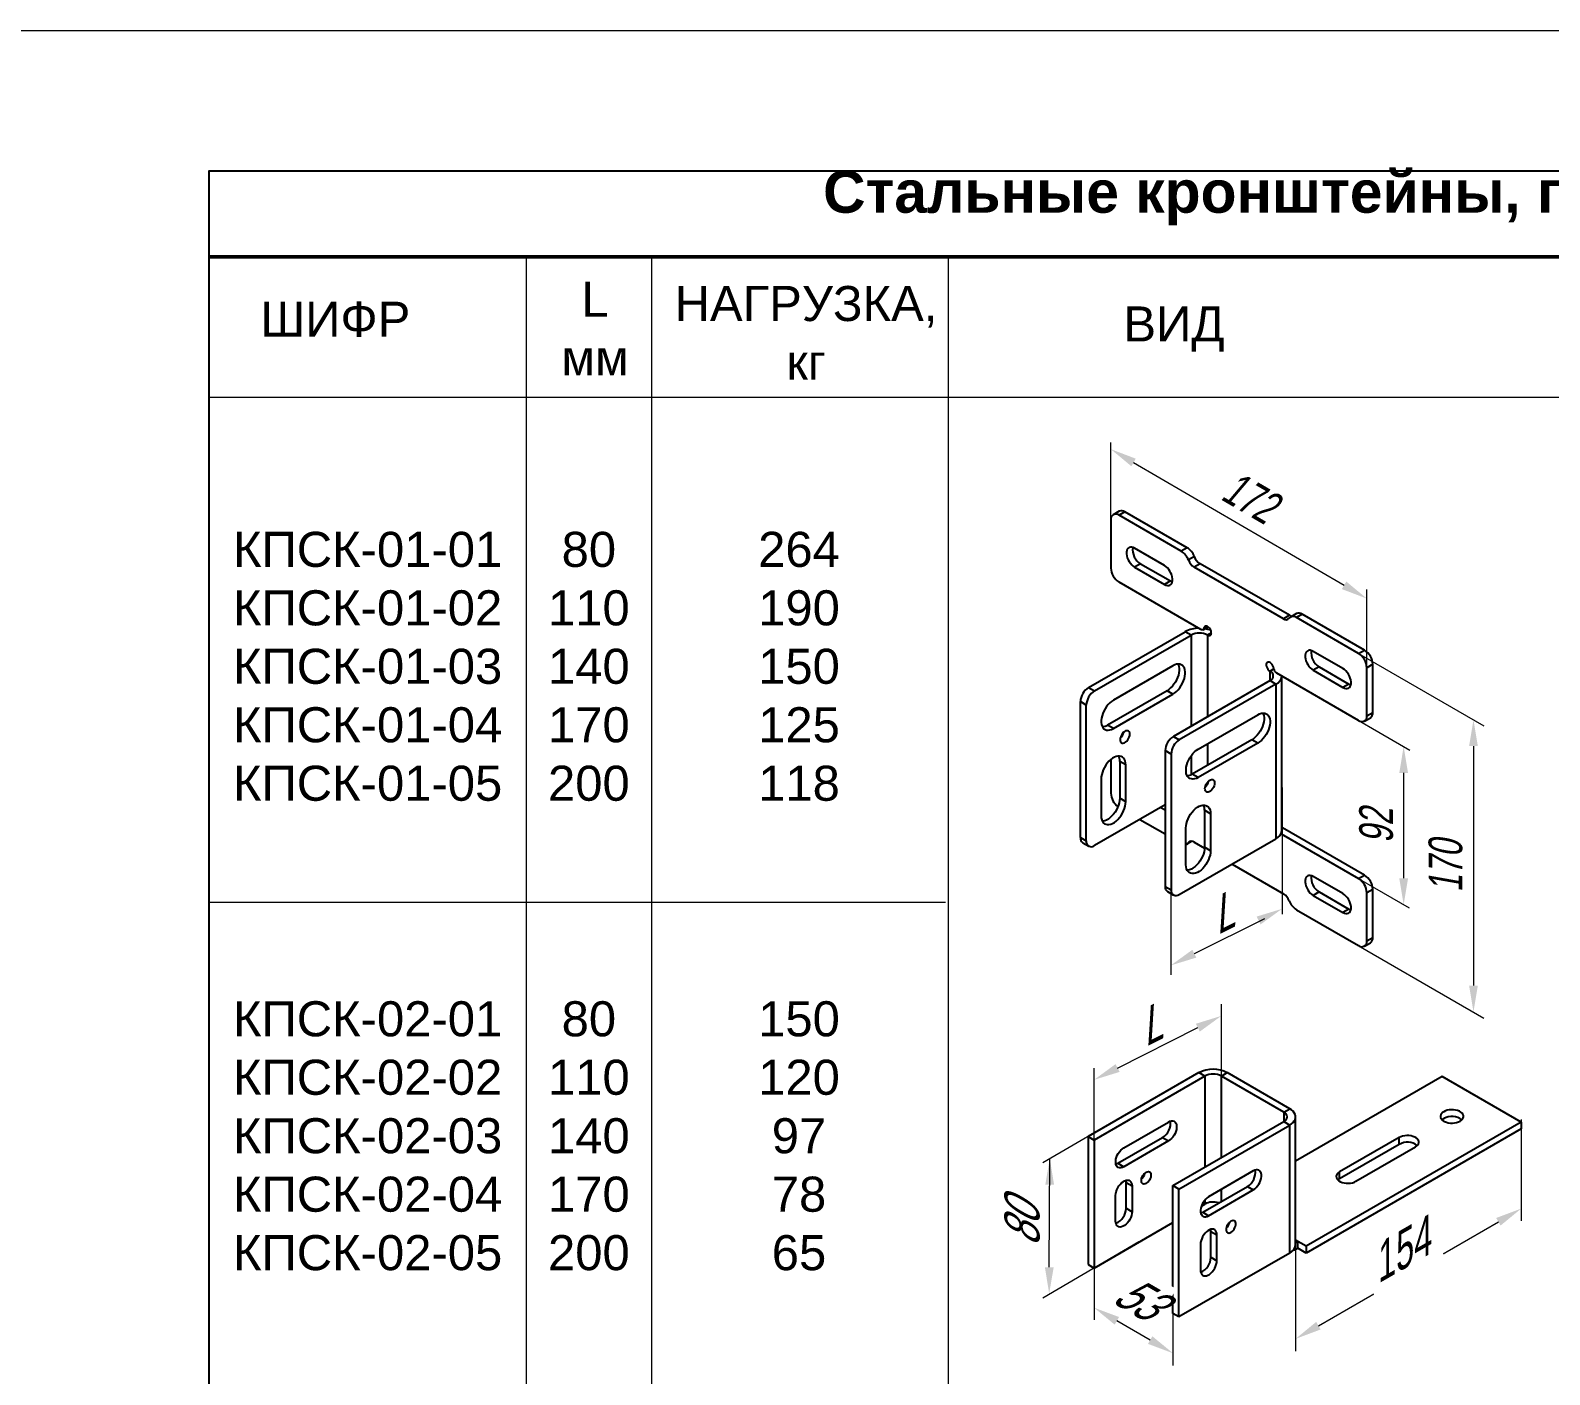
# Model space of a CAD drawing. Extents: x -37 to 4620, y -49 to 348.
# Drawn here: x 2527.3 to 2635.6, y 201.2 to 297 of the extents above; entities that cross this region are included whole.
import ezdxf

# ---------------------------------------------------------------- set-up
doc = ezdxf.new("R2010")
doc.units = 0
doc.header["$LTSCALE"] = 5
doc.layers.get('0').update_dxf_attribs({"linetype": 'CONTINUOUS', "lineweight": 30})
for name, color, linetype, lineweight in [('3', 1, 'CONTINUOUS', 20), ('Dimentions', 5, 'CONTINUOUS', 15), ('Кронштейны', 7, 'CONTINUOUS', 15), ('Рамки', 1, 'CONTINUOUS', 15), ('Текстовый', 7, 'CONTINUOUS', 9)]:
    doc.layers.add(name, color=color, linetype=linetype, lineweight=lineweight)
doc.layers.add('Скрытые', color=14, linetype='CONTINUOUS', plot=False)
doc.styles.add('16', font='russ.shx', dxfattribs={"width": 0.7, "oblique": 10, "height": 16})
doc.styles.add('Каталожный', font='arial.ttf', dxfattribs={"height": 2.5})
doc.styles.add('наклон 30', font='russ.shx', dxfattribs={"width": 0.8, "oblique": 30, "height": 2.5})

msp = doc.modelspace()

# ---------------------------------------------------------------- linework, layer by layer
at = {"linetype": 'Continuous', "lineweight": 50}
msp.add_line((2540, 280.851), (2705, 280.857, 0.033), dxfattribs=at)
at = {"layer": '3', "color": 0, "linetype": 'Continuous'}
msp.add_line((2540, 270.851, -764.744), (2705, 270.851), dxfattribs=at)
at = {"layer": 'Dimentions', "ltscale": 50}
for p, q in [((2604.278, 261.527, 253.506), (2604.278, 267.623, 253.506)), ((2605.897, 266.202, 253.506), (2620.901, 257.445, 253.506)), ((2622.521, 249.926, 253.506), (2622.521, 257.135, 253.506)), ((2621.938, 252.581, 253.506), (2630.874, 247.422, 253.506)), ((2619.52, 249.2, 253.506), (2625.583, 245.7, 253.506)), ((2630.124, 245.98, 253.506), (2630.124, 228.908, 253.506)), ((2625.148, 244.076, 253.506), (2625.148, 236.558, 253.506)), ((2616.482, 243.03, 253.506), (2616.482, 234.015, 253.506)), ((2608.553, 238.799, 253.506), (2608.553, 229.674, 253.506)), ((2619.52, 237.932, 253.506), (2625.546, 234.453, 253.506)), ((2610.232, 231.189, 253.506), (2615.247, 233.685, 253.506)), ((2620.095, 232.824, 253.506), (2630.874, 226.6, 253.506)), ((2612.155, 222.461), (2612.155, 227.596)), ((2604.757, 223.038), (2610.48, 225.914)), ((2603.082, 217.901), (2603.082, 223.036)), ((2605.62, 219.879), (2599.435, 216.272)), ((2633.524, 219.377), (2633.524, 212.149)), ((2599.89, 208.832), (2599.926, 216.592)), ((2617.445, 212.016), (2617.445, 202.865)), ((2619.069, 204.669), (2631.901, 212.077)), ((2606.279, 210.651), (2599.434, 206.641)), ((2603.082, 208.782), (2603.082, 205.087)), ((2607.08, 203.645), (2604.706, 205.016)), ((2608.704, 205.536), (2608.704, 201.842))]:
    msp.add_line(p, q, dxfattribs=at)
for points in [[(2606.054, 266.471, 253.506), (2605.739, 265.932, 253.506), (2604.278, 267.147, 253.506)], [(2621.059, 257.715, 253.506), (2620.744, 257.175, 253.506), (2622.521, 256.5, 253.506)], [(2629.812, 245.98, 253.506), (2630.437, 245.98, 253.506), (2630.124, 247.855, 253.506)], [(2624.836, 244.076, 253.506), (2625.461, 244.076, 253.506), (2625.148, 245.951, 253.506)], [(2624.836, 236.558, 253.506), (2625.461, 236.558, 253.506), (2625.148, 234.683, 253.506)], [(2614.665, 233.83, 253.506), (2614.943, 233.27, 253.506), (2616.482, 234.385, 253.506)], [(2610.092, 231.468, 253.506), (2610.371, 230.909, 253.506), (2608.553, 230.353, 253.506)], [(2629.812, 228.908, 253.506), (2630.437, 228.908, 253.506), (2630.124, 227.033, 253.506)], [(2610.34, 226.193), (2610.62, 225.635), (2612.155, 226.756)], [(2604.617, 223.317), (2604.898, 222.759), (2603.082, 222.196)], [(2599.605, 214.719), (2600.23, 214.716), (2599.926, 216.592)], [(2631.744, 212.348), (2632.057, 211.807), (2633.524, 213.015)], [(2599.577, 208.833), (2600.202, 208.83), (2599.881, 206.957)], [(2618.913, 204.94), (2619.225, 204.398), (2617.445, 203.731)]]:
    msp.add_solid(points, dxfattribs=at)
at = {"layer": 'Кронштейны', "linetype": 'Continuous', "lineweight": 25}
for p, q in [((2604.278, 262.103, 253.506), (2604.278, 258.673, 253.506)), ((2604.873, 262.725, 253.506), (2604.448, 262.48, 253.506)), ((2605.285, 262.684, 253.506), (2604.861, 262.44, 253.506)), ((2609.299, 259.878, 253.506), (2604.861, 262.44, 253.506)), ((2609.723, 260.123, 253.506), (2605.285, 262.684, 253.506)), ((2608.096, 258.857, 253.506), (2605.975, 260.082, 253.506)), ((2609.723, 260.123, 253.506), (2609.299, 259.878, 253.506)), ((2606.399, 258.98, 253.506), (2605.975, 258.735, 253.506)), ((2606.399, 258.98, 253.506), (2608.52, 257.755, 253.506)), ((2610.228, 259.494, 253.506), (2609.804, 259.249, 253.506)), ((2610.641, 258.98, 253.506), (2610.217, 258.735, 253.506)), ((2617.005, 255.306, 253.506), (2610.641, 258.98, 253.506)), ((2605.975, 258.735, 253.506), (2608.096, 257.51, 253.506)), ((2608.52, 257.755, 253.506), (2608.096, 257.51, 253.506)), ((2616.581, 255.061, 253.506), (2610.217, 258.735, 253.506)), ((2610.702, 254.291, 253.506), (2604.861, 257.663, 253.506)), ((2610.852, 254.276, 253.506), (2611.212, 254.484, 253.506)), ((2610.913, 254.387, 253.506), (2611.147, 254.522, 253.506)), ((2617.005, 255.306, 253.506), (2616.581, 255.061, 253.506)), ((2617.512, 255.429, 253.506), (2617.087, 255.184, 253.506)), ((2617.924, 255.388, 253.506), (2617.5, 255.143, 253.506)), ((2621.938, 252.581, 253.506), (2617.5, 255.143, 253.506)), ((2622.362, 252.826, 253.506), (2617.924, 255.388, 253.506)), ((2602.687, 250.162, 253.506), (2609.577, 254.14, 253.506)), ((2603.111, 249.917, 253.506), (2610.001, 253.895, 253.506)), ((2610.001, 253.895, 253.506), (2609.577, 254.14, 253.506)), ((2610.001, 253.895, 253.506), (2610.001, 247.404, 253.506)), ((2611.441, 254.048, 253.506), (2611.176, 253.895, 253.506)), ((2611.176, 253.895, 253.506), (2611.176, 248.083, 253.506)), ((2620.824, 251.51, 253.506), (2618.703, 252.734, 253.506)), ((2621.938, 252.581, 253.506), (2622.362, 252.826, 253.506)), ((2608.706, 251.708, 253.506), (2604.463, 249.259, 253.506)), ((2615.891, 251.483, 253.506), (2615.622, 251.328, 253.506)), ((2615.622, 250.649, 253.506), (2615.622, 251.328, 253.506)), ((2619.127, 251.632, 253.506), (2618.703, 251.387, 253.506)), ((2618.703, 251.387, 253.506), (2620.824, 250.162, 253.506)), ((2619.127, 251.632, 253.506), (2621.248, 250.407, 253.506)), ((2622.945, 251.816, 253.506), (2622.521, 251.571, 253.506)), ((2622.521, 248.142, 253.506), (2622.521, 251.571, 253.506)), ((2622.945, 248.386, 253.506), (2622.945, 251.816, 253.506)), ((2602.687, 250.162, 253.506), (2603.111, 249.917, 253.506)), ((2615.622, 250.649, 253.506), (2608.732, 246.672, 253.506)), ((2616.047, 250.405, 253.506), (2609.157, 246.427, 253.506)), ((2615.622, 250.649, 253.506), (2616.047, 250.405, 253.506)), ((2616.047, 250.405, 253.506), (2616.047, 239.381, 253.506)), ((2621.938, 247.805, 253.506), (2616.097, 251.177, 253.506)), ((2616.466, 239.965, 253.506), (2616.466, 250.963, 253.506)), ((2621.248, 250.407, 253.506), (2620.824, 250.162, 253.506)), ((2602.527, 248.907, 253.506), (2602.103, 249.152, 253.506)), ((2602.103, 239.476, 253.506), (2602.103, 249.152, 253.506)), ((2608.282, 249.932, 253.506), (2604.039, 247.483, 253.506)), ((2604.463, 247.238, 253.506), (2608.706, 249.687, 253.506)), ((2608.706, 249.687, 253.506), (2608.282, 249.932, 253.506)), ((2602.527, 239.231, 253.506), (2602.527, 248.907, 253.506)), ((2610.509, 245.769, 253.506), (2614.752, 248.218, 253.506)), ((2622.35, 247.764, 253.506), (2622.774, 248.009, 253.506)), ((2622.521, 248.142, 253.506), (2622.945, 248.386, 253.506)), ((2604.463, 247.238, 253.506), (2604.039, 247.483, 253.506)), ((2608.732, 246.672, 253.506), (2609.157, 246.427, 253.506)), ((2614.327, 246.442, 253.506), (2610.085, 243.992, 253.506)), ((2614.752, 246.197, 253.506), (2610.509, 243.748, 253.506)), ((2611.176, 246.154, 253.506), (2611.176, 244.623, 253.506)), ((2614.752, 246.197, 253.506), (2614.327, 246.442, 253.506)), ((2604.278, 245.025, 253.506), (2604.278, 242.628, 253.506)), ((2605.338, 244.65, 253.506), (2604.914, 244.895, 253.506)), ((2604.914, 244.895, 253.506), (2604.914, 242.262, 253.506)), ((2608.573, 245.417, 253.506), (2608.149, 245.661, 253.506)), ((2608.149, 245.661, 253.506), (2608.149, 235.985, 253.506)), ((2608.573, 245.417, 253.506), (2608.573, 235.741, 253.506)), ((2610.001, 245.287, 253.506), (2610.001, 243.949, 253.506)), ((2605.338, 242.017, 253.506), (2605.338, 244.65, 253.506)), ((2610.509, 243.748, 253.506), (2610.085, 243.992, 253.506)), ((2603.588, 243.64, 253.506), (2603.588, 241.007, 253.506)), ((2611.176, 243.417, 253.506), (2611.176, 243.303, 253.506)), ((2608.149, 241.802, 253.506), (2603.111, 238.894, 253.506)), ((2605.338, 242.017, 253.506), (2604.914, 242.262, 253.506)), ((2607.83, 241.618, 253.506), (2608.096, 241.465, 253.506)), ((2608.149, 241.496, 253.506), (2608.096, 241.465, 253.506)), ((2606.345, 240.761, 253.506), (2608.149, 239.72, 253.506)), ((2608.096, 241.465, 253.506), (2608.149, 241.437, 253.506)), ((2611.384, 241.16, 253.506), (2610.96, 241.405, 253.506)), ((2610.96, 241.405, 253.506), (2610.96, 238.772, 253.506)), ((2611.384, 241.16, 253.506), (2611.384, 238.527, 253.506)), ((2602.103, 239.476, 253.506), (2602.527, 239.231, 253.506)), ((2609.157, 235.404, 253.506), (2616.047, 239.381, 253.506)), ((2609.634, 237.516, 253.506), (2609.634, 240.15, 253.506)), ((2616.406, 239.73, 253.506), (2621.938, 236.536, 253.506)), ((2616.466, 240.121, 253.506), (2616.521, 240.153, 253.506)), ((2622.362, 236.781, 253.506), (2616.521, 240.153, 253.506)), ((2602.274, 239.098, 253.506), (2602.698, 238.853, 253.506)), ((2609.711, 239.015, 253.506), (2610.034, 239.202, 253.506)), ((2609.979, 239.202, 253.506), (2609.804, 239.101, 253.506)), ((2610.217, 239.138, 253.506), (2610.958, 238.71, 253.506)), ((2611.384, 238.527, 253.506), (2610.96, 238.772, 253.506)), ((2612.921, 237.577, 253.506), (2616.581, 235.464, 253.506)), ((2620.824, 235.465, 253.506), (2618.703, 236.689, 253.506)), ((2621.938, 236.536, 253.506), (2622.362, 236.781, 253.506)), ((2608.149, 235.985, 253.506), (2608.573, 235.741, 253.506)), ((2608.32, 235.608, 253.506), (2608.744, 235.363, 253.506)), ((2619.127, 235.587, 253.506), (2618.703, 235.342, 253.506)), ((2618.703, 235.342, 253.506), (2620.824, 234.117, 253.506)), ((2619.127, 235.587, 253.506), (2621.248, 234.362, 253.506)), ((2622.945, 235.771, 253.506), (2622.521, 235.526, 253.506)), ((2622.521, 232.097, 253.506), (2622.521, 235.526, 253.506)), ((2622.945, 232.341, 253.506), (2622.945, 235.771, 253.506)), ((2617.5, 234.322, 253.506), (2621.938, 231.76, 253.506)), ((2621.248, 234.362, 253.506), (2620.824, 234.117, 253.506)), ((2622.35, 231.719, 253.506), (2622.774, 231.964, 253.506)), ((2622.521, 232.097, 253.506), (2622.945, 232.341, 253.506))]:
    msp.add_line(p, q, dxfattribs=at)
at = {"layer": 'Кронштейны', "color": 7, "linetype": 'Continuous', "lineweight": 25}
for p, q in [((2610.556, 222.706), (2602.658, 218.146)), ((2610.98, 222.461), (2603.082, 217.901)), ((2610.98, 222.461), (2610.556, 222.706)), ((2610.98, 222.461), (2610.98, 215.97)), ((2612.155, 222.461), (2612.58, 222.706)), ((2616.601, 219.894), (2612.155, 222.461)), ((2612.156, 216.649), (2612.155, 222.461)), ((2617.026, 220.139), (2612.58, 222.706)), ((2627.903, 222.434), (2617.445, 216.396)), ((2633.524, 219.188), (2627.903, 222.434)), ((2616.601, 219.894), (2617.026, 220.139)), ((2616.601, 219.894), (2616.601, 219.215)), ((2605.203, 217.35), (2608.386, 219.187)), ((2608.703, 214.655), (2616.601, 219.215)), ((2609.127, 214.41), (2617.025, 218.97)), ((2616.601, 219.215), (2617.025, 218.97)), ((2617.026, 209.851), (2617.025, 218.97)), ((2617.445, 210.436), (2617.445, 219.555)), ((2633.524, 219.188), (2618.201, 210.341)), ((2633.524, 219.188), (2633.524, 218.698)), ((2602.658, 218.146), (2602.658, 209.027)), ((2602.658, 218.146), (2603.082, 217.901)), ((2603.082, 217.901), (2603.082, 208.782)), ((2604.779, 216.248), (2607.961, 218.085)), ((2608.386, 217.84), (2605.204, 216.003)), ((2607.961, 218.085), (2608.386, 217.84)), ((2633.524, 218.698), (2618.201, 209.851)), ((2624.827, 218.086), (2620.584, 215.636)), ((2624.827, 217.596), (2624.827, 218.086)), ((2624.827, 217.596), (2620.584, 215.146)), ((2621.751, 214.962), (2625.994, 217.412)), ((2604.779, 216.248), (2605.204, 216.003)), ((2614.431, 215.697), (2611.249, 213.859)), ((2620.584, 215.146), (2620.584, 215.636)), ((2605.363, 214.875), (2605.787, 214.63)), ((2605.363, 213.038), (2605.363, 214.875)), ((2605.787, 214.63), (2605.787, 212.793)), ((2609.127, 214.41), (2608.703, 214.655)), ((2608.704, 205.536), (2608.703, 214.655)), ((2609.128, 205.291), (2609.127, 214.41)), ((2610.825, 212.757), (2614.007, 214.594)), ((2614.007, 214.594), (2614.431, 214.349)), ((2604.62, 212.119), (2604.62, 213.956)), ((2610.731, 213.198), (2610.98, 213.342)), ((2610.98, 213.629), (2610.98, 213.342)), ((2611.249, 212.512), (2614.431, 214.349)), ((2612.156, 213.526), (2612.156, 214.383)), ((2605.363, 213.038), (2605.787, 212.793)), ((2610.825, 212.757), (2611.249, 212.512)), ((2603.082, 208.782), (2608.703, 212.027)), ((2611.408, 211.384), (2611.832, 211.139)), ((2611.408, 209.547), (2611.408, 211.384)), ((2610.666, 210.466), (2610.666, 208.629)), ((2611.833, 209.302), (2611.832, 211.139)), ((2618.201, 210.341), (2617.445, 210.778)), ((2617.614, 210.191), (2617.614, 210.68)), ((2618.201, 209.851), (2617.614, 210.191)), ((2618.201, 210.341), (2618.201, 209.851)), ((2602.658, 209.027), (2603.082, 208.782)), ((2617.026, 209.851), (2609.128, 205.291)), ((2611.408, 209.547), (2611.833, 209.302)), ((2609.128, 205.291), (2608.704, 205.536))]:
    msp.add_line(p, q, dxfattribs=at)
at = {"layer": 'Кронштейны', "linetype": 'Continuous', "lineweight": 25, "elevation": 253.506, "flags": 128}
for points in [[(2605.975, 260.082), (2605.867, 260.132), (2605.764, 260.158), (2605.667, 260.158), (2605.582, 260.133), (2605.509, 260.083), (2605.452, 260.01), (2605.413, 259.917), (2605.394, 259.806), (2605.394, 259.681), (2605.413, 259.548), (2605.452, 259.409), (2605.509, 259.271), (2605.582, 259.137), (2605.667, 259.013), (2605.764, 258.902), (2605.867, 258.808), (2605.975, 258.735)], [(2608.096, 257.51), (2608.203, 257.46), (2608.307, 257.434), (2608.403, 257.434), (2608.489, 257.459), (2608.561, 257.509), (2608.618, 257.582), (2608.657, 257.675), (2608.677, 257.786), (2608.677, 257.91), (2608.657, 258.044), (2608.618, 258.182), (2608.561, 258.321), (2608.489, 258.455), (2608.403, 258.579), (2608.307, 258.69), (2608.203, 258.784), (2608.096, 258.857)], [(2608.52, 257.755), (2608.627, 257.705), (2608.662, 257.693)], [(2611.176, 253.895), (2611.251, 253.864), (2611.32, 253.861), (2611.377, 253.885), (2611.418, 253.936), (2611.439, 254.009), (2611.438, 254.097), (2611.416, 254.194), (2611.374, 254.291), (2611.315, 254.381), (2611.246, 254.456), (2611.17, 254.51), (2611.095, 254.539), (2611.027, 254.54), (2610.971, 254.513), (2610.932, 254.461), (2610.913, 254.387)], [(2610.913, 254.387), (2610.905, 254.348), (2610.89, 254.315), (2610.869, 254.289), (2610.843, 254.272), (2610.812, 254.263), (2610.777, 254.263), (2610.74, 254.273), (2610.702, 254.291)], [(2618.703, 252.734), (2618.595, 252.785), (2618.492, 252.81), (2618.395, 252.811), (2618.31, 252.785), (2618.237, 252.735), (2618.18, 252.662), (2618.141, 252.569), (2618.122, 252.458), (2618.122, 252.334), (2618.141, 252.2), (2618.18, 252.062), (2618.237, 251.923), (2618.31, 251.79), (2618.395, 251.665), (2618.492, 251.554), (2618.595, 251.46), (2618.703, 251.387)], [(2609.075, 251.827), (2609.096, 251.782), (2609.135, 251.66), (2609.154, 251.522), (2609.154, 251.371), (2609.135, 251.21), (2609.096, 251.043), (2609.039, 250.875), (2608.966, 250.707), (2608.877, 250.545), (2608.774, 250.392), (2608.661, 250.251), (2608.539, 250.126), (2608.412, 250.018), (2608.282, 249.932)], [(2608.706, 249.687), (2608.836, 249.774), (2608.964, 249.881), (2609.085, 250.006), (2609.199, 250.147), (2609.301, 250.3), (2609.39, 250.462), (2609.464, 250.63), (2609.52, 250.798), (2609.559, 250.965), (2609.578, 251.126), (2609.578, 251.277), (2609.559, 251.415), (2609.52, 251.537), (2609.464, 251.64), (2609.39, 251.722), (2609.301, 251.782), (2609.199, 251.817), (2609.085, 251.827), (2608.964, 251.812), (2608.836, 251.772), (2608.706, 251.708)], [(2615.886, 251.516), (2615.867, 251.612), (2615.827, 251.71), (2615.771, 251.801), (2615.703, 251.879), (2615.628, 251.937), (2615.553, 251.97), (2615.483, 251.975), (2615.425, 251.952), (2615.383, 251.903), (2615.36, 251.832), (2615.36, 251.745), (2615.38, 251.649), (2615.421, 251.551), (2615.478, 251.46), (2615.547, 251.384), (2615.622, 251.328)], [(2620.824, 250.162), (2620.931, 250.112), (2621.035, 250.086), (2621.131, 250.086), (2621.217, 250.111), (2621.289, 250.161), (2621.346, 250.234), (2621.385, 250.328), (2621.405, 250.439), (2621.405, 250.563), (2621.385, 250.696), (2621.346, 250.835), (2621.289, 250.973), (2621.217, 251.107), (2621.131, 251.231), (2621.035, 251.342), (2620.931, 251.436), (2620.824, 251.51)], [(2621.248, 250.407), (2621.355, 250.357), (2621.39, 250.346)], [(2604.463, 249.259), (2604.333, 249.172), (2604.205, 249.065), (2604.083, 248.939), (2603.97, 248.799), (2603.868, 248.645), (2603.779, 248.483), (2603.705, 248.316), (2603.649, 248.147), (2603.61, 247.981), (2603.591, 247.82), (2603.591, 247.669), (2603.61, 247.531), (2603.649, 247.409), (2603.705, 247.305), (2603.779, 247.223), (2603.868, 247.164), (2603.97, 247.129), (2604.083, 247.119), (2604.205, 247.134), (2604.333, 247.174), (2604.463, 247.238)], [(2615.121, 248.337), (2615.142, 248.292), (2615.18, 248.17), (2615.2, 248.031), (2615.2, 247.88), (2615.18, 247.72), (2615.142, 247.553), (2615.085, 247.384), (2615.011, 247.217), (2614.922, 247.055), (2614.82, 246.902), (2614.707, 246.761), (2614.585, 246.636), (2614.458, 246.528), (2614.327, 246.442)], [(2614.752, 248.218), (2614.882, 248.282), (2615.009, 248.322), (2615.131, 248.337), (2615.244, 248.327), (2615.347, 248.292), (2615.436, 248.232), (2615.509, 248.15), (2615.566, 248.047), (2615.605, 247.925), (2615.624, 247.787), (2615.624, 247.635), (2615.605, 247.475), (2615.566, 247.308), (2615.509, 247.14), (2615.436, 246.972), (2615.347, 246.81), (2615.244, 246.657), (2615.131, 246.516), (2615.009, 246.391), (2614.882, 246.283), (2614.752, 246.197)], [(2605.63, 246.84), (2605.62, 246.929), (2605.59, 247.002), (2605.543, 247.053), (2605.481, 247.081), (2605.407, 247.083), (2605.327, 247.06), (2605.244, 247.012), (2605.163, 246.942), (2605.089, 246.855), (2605.027, 246.756), (2604.98, 246.649), (2604.95, 246.543), (2604.94, 246.442), (2604.95, 246.352), (2604.98, 246.279), (2605.027, 246.228), (2605.089, 246.2), (2605.163, 246.198), (2605.244, 246.221), (2605.327, 246.269), (2605.407, 246.339), (2605.481, 246.426), (2605.543, 246.526), (2605.59, 246.632), (2605.62, 246.739), (2605.63, 246.84)], [(2605.009, 246.719), (2605.062, 246.717), (2605.086, 246.714)], [(2605.338, 244.65), (2605.328, 244.795), (2605.299, 244.926), (2605.252, 245.039), (2605.186, 245.132), (2605.105, 245.203), (2605.009, 245.25), (2604.901, 245.273), (2604.783, 245.27), (2604.658, 245.243), (2604.529, 245.19), (2604.398, 245.115), (2604.268, 245.018), (2604.143, 244.901), (2604.026, 244.768), (2603.918, 244.62), (2603.822, 244.462), (2603.74, 244.297), (2603.675, 244.128), (2603.627, 243.96), (2603.598, 243.796), (2603.588, 243.64)], [(2610.509, 243.748), (2610.378, 243.684), (2610.251, 243.644), (2610.129, 243.628), (2610.016, 243.639), (2609.914, 243.674), (2609.825, 243.733), (2609.751, 243.815), (2609.694, 243.919), (2609.656, 244.041), (2609.636, 244.179), (2609.636, 244.33), (2609.656, 244.49), (2609.694, 244.657), (2609.751, 244.826), (2609.825, 244.993), (2609.914, 245.155), (2610.016, 245.308), (2610.129, 245.449), (2610.251, 245.575), (2610.378, 245.682), (2610.509, 245.769)], [(2610.986, 242.951), (2610.996, 243.052), (2611.026, 243.159), (2611.073, 243.265), (2611.135, 243.365), (2611.209, 243.452), (2611.289, 243.522), (2611.372, 243.57), (2611.453, 243.593), (2611.527, 243.591), (2611.589, 243.563), (2611.636, 243.512), (2611.666, 243.439), (2611.676, 243.349), (2611.666, 243.248), (2611.636, 243.142), (2611.589, 243.035), (2611.527, 242.936), (2611.453, 242.849), (2611.372, 242.779), (2611.289, 242.731), (2611.209, 242.708), (2611.135, 242.71), (2611.073, 242.737), (2611.026, 242.789), (2610.996, 242.862), (2610.986, 242.951)], [(2603.588, 241.007), (2603.598, 240.862), (2603.627, 240.731), (2603.675, 240.618), (2603.74, 240.525), (2603.822, 240.454), (2603.918, 240.407), (2604.026, 240.384), (2604.143, 240.387), (2604.268, 240.414), (2604.398, 240.466), (2604.529, 240.542), (2604.658, 240.639), (2604.783, 240.756), (2604.901, 240.889), (2605.009, 241.037), (2605.105, 241.195), (2605.186, 241.36), (2605.252, 241.528), (2605.299, 241.697), (2605.328, 241.861), (2605.338, 242.017)], [(2604.914, 242.262), (2604.904, 242.106), (2604.875, 241.942), (2604.827, 241.773), (2604.762, 241.605), (2604.68, 241.44), (2604.584, 241.282), (2604.476, 241.134), (2604.359, 241.001), (2604.234, 240.884), (2604.104, 240.787), (2603.973, 240.711), (2603.844, 240.659), (2603.719, 240.631), (2603.67, 240.627)], [(2609.634, 240.15), (2609.644, 240.306), (2609.673, 240.47), (2609.721, 240.638), (2609.786, 240.807), (2609.867, 240.972), (2609.963, 241.13), (2610.071, 241.277), (2610.189, 241.411), (2610.314, 241.528), (2610.444, 241.625), (2610.574, 241.7), (2610.704, 241.752), (2610.829, 241.78), (2610.946, 241.783), (2611.054, 241.76), (2611.15, 241.713), (2611.232, 241.642), (2611.297, 241.548), (2611.345, 241.435), (2611.374, 241.305), (2611.384, 241.16)], [(2616.521, 240.153), (2616.482, 240.171), (2616.466, 240.177)], [(2611.384, 238.527), (2611.374, 238.37), (2611.345, 238.206), (2611.297, 238.038), (2611.232, 237.87), (2611.15, 237.705), (2611.054, 237.547), (2610.946, 237.399), (2610.829, 237.266), (2610.704, 237.149), (2610.574, 237.052), (2610.444, 236.976), (2610.314, 236.924), (2610.189, 236.896), (2610.071, 236.894), (2609.963, 236.917), (2609.867, 236.964), (2609.786, 237.035), (2609.721, 237.128), (2609.673, 237.241), (2609.644, 237.371), (2609.634, 237.516)], [(2610.96, 238.772), (2610.95, 238.615), (2610.921, 238.451), (2610.873, 238.283), (2610.808, 238.115), (2610.726, 237.95), (2610.63, 237.791), (2610.522, 237.644), (2610.404, 237.51), (2610.279, 237.394), (2610.15, 237.297), (2610.019, 237.221), (2609.89, 237.169), (2609.765, 237.141), (2609.716, 237.137)], [(2618.703, 236.689), (2618.595, 236.74), (2618.492, 236.765), (2618.395, 236.766), (2618.31, 236.74), (2618.237, 236.69), (2618.18, 236.617), (2618.141, 236.524), (2618.122, 236.413), (2618.122, 236.289), (2618.141, 236.155), (2618.18, 236.017), (2618.237, 235.878), (2618.31, 235.745), (2618.395, 235.62), (2618.492, 235.509), (2618.595, 235.415), (2618.703, 235.342)], [(2620.824, 234.117), (2620.931, 234.067), (2621.035, 234.041), (2621.131, 234.041), (2621.217, 234.066), (2621.289, 234.116), (2621.346, 234.189), (2621.385, 234.283), (2621.405, 234.393), (2621.405, 234.518), (2621.385, 234.651), (2621.346, 234.79), (2621.289, 234.928), (2621.217, 235.062), (2621.131, 235.186), (2621.035, 235.297), (2620.931, 235.391), (2620.824, 235.465)], [(2621.248, 234.362), (2621.355, 234.312), (2621.39, 234.301)]]:
    msp.add_lwpolyline(points, dxfattribs=at)
at = {"layer": 'Кронштейны', "color": 7, "linetype": 'Continuous', "lineweight": 25, "flags": 128}
for points in [[(2617.025, 218.97), (2617.159, 219.059), (2617.27, 219.159), (2617.354, 219.266), (2617.412, 219.379), (2617.441, 219.496), (2617.441, 219.614), (2617.412, 219.73), (2617.354, 219.843), (2617.27, 219.951), (2617.159, 220.05), (2617.026, 220.139)], [(2628.009, 219.923), (2627.912, 219.855), (2627.838, 219.778), (2627.789, 219.695), (2627.768, 219.608), (2627.775, 219.52), (2627.81, 219.435), (2627.872, 219.354), (2627.958, 219.282), (2628.065, 219.22), (2628.191, 219.17), (2628.33, 219.134), (2628.478, 219.114), (2628.63, 219.11), (2628.781, 219.122), (2628.926, 219.15), (2629.059, 219.193), (2629.176, 219.249), (2629.273, 219.317), (2629.347, 219.394), (2629.395, 219.477), (2629.416, 219.564), (2629.409, 219.652), (2629.375, 219.737), (2629.313, 219.818), (2629.227, 219.89), (2629.119, 219.953), (2628.994, 220.002), (2628.855, 220.038), (2628.706, 220.058), (2628.554, 220.062), (2628.403, 220.05), (2628.259, 220.022), (2628.126, 219.979), (2628.009, 219.923)], [(2608.386, 219.187), (2608.493, 219.238), (2608.596, 219.264), (2608.693, 219.264), (2608.779, 219.238), (2608.851, 219.188), (2608.908, 219.116), (2608.947, 219.022), (2608.967, 218.911), (2608.967, 218.787), (2608.947, 218.653), (2608.908, 218.515), (2608.851, 218.377), (2608.779, 218.243), (2608.693, 218.118), (2608.596, 218.007), (2608.493, 217.914), (2608.386, 217.84)], [(2628.009, 219.433), (2627.912, 219.365), (2627.885, 219.341)], [(2625.994, 217.412), (2626.091, 217.48), (2626.165, 217.556), (2626.213, 217.64), (2626.234, 217.727), (2626.227, 217.815), (2626.192, 217.9), (2626.131, 217.981), (2626.045, 218.053), (2625.937, 218.115), (2625.812, 218.165), (2625.672, 218.2), (2625.524, 218.221), (2625.372, 218.225), (2625.221, 218.213), (2625.077, 218.185), (2624.944, 218.142), (2624.827, 218.086)], [(2605.204, 216.003), (2605.096, 215.953), (2604.993, 215.927), (2604.896, 215.927), (2604.81, 215.952), (2604.738, 216.002), (2604.681, 216.075), (2604.642, 216.168), (2604.623, 216.279), (2604.623, 216.403), (2604.642, 216.537), (2604.681, 216.675), (2604.738, 216.814), (2604.81, 216.947), (2604.896, 217.072), (2604.993, 217.183), (2605.096, 217.277), (2605.203, 217.35)], [(2604.638, 216.186), (2604.672, 216.197), (2604.779, 216.248)], [(2606.795, 214.814), (2606.712, 214.778), (2606.634, 214.767), (2606.566, 214.782), (2606.511, 214.822), (2606.472, 214.885), (2606.452, 214.966), (2606.452, 215.062), (2606.472, 215.167), (2606.511, 215.274), (2606.566, 215.378), (2606.634, 215.472), (2606.712, 215.551), (2606.795, 215.61), (2606.877, 215.646), (2606.955, 215.657), (2607.023, 215.642), (2607.078, 215.602), (2607.117, 215.539), (2607.137, 215.457), (2607.137, 215.361), (2607.117, 215.257), (2607.078, 215.15), (2607.023, 215.046), (2606.955, 214.952), (2606.877, 214.873), (2606.795, 214.814)], [(2614.431, 214.349), (2614.538, 214.423), (2614.642, 214.517), (2614.738, 214.628), (2614.824, 214.752), (2614.897, 214.886), (2614.953, 215.024), (2614.992, 215.163), (2615.012, 215.296), (2615.012, 215.421), (2614.992, 215.531), (2614.953, 215.625), (2614.897, 215.698), (2614.824, 215.748), (2614.738, 215.773), (2614.642, 215.773), (2614.538, 215.747), (2614.431, 215.697)], [(2620.584, 215.636), (2620.487, 215.568), (2620.413, 215.492), (2620.364, 215.408), (2620.343, 215.321), (2620.35, 215.233), (2620.385, 215.148), (2620.447, 215.067), (2620.533, 214.995), (2620.64, 214.933), (2620.766, 214.883), (2620.905, 214.848), (2621.053, 214.827), (2621.205, 214.823), (2621.356, 214.836), (2621.501, 214.863), (2621.634, 214.906), (2621.751, 214.962)], [(2604.62, 213.956), (2604.63, 214.086), (2604.66, 214.222), (2604.708, 214.361), (2604.772, 214.498), (2604.852, 214.628), (2604.944, 214.746), (2605.044, 214.849), (2605.15, 214.933), (2605.257, 214.995), (2605.363, 215.033), (2605.464, 215.046), (2605.555, 215.034), (2605.635, 214.996), (2605.7, 214.934), (2605.748, 214.851), (2605.777, 214.748), (2605.787, 214.63)], [(2605.363, 214.875), (2605.353, 214.993), (2605.345, 215.028)], [(2620.584, 215.146), (2620.487, 215.079), (2620.46, 215.054)], [(2611.249, 213.859), (2611.142, 213.786), (2611.038, 213.692), (2610.942, 213.581), (2610.856, 213.457), (2610.783, 213.323), (2610.727, 213.185), (2610.688, 213.046), (2610.668, 212.913), (2610.668, 212.788), (2610.688, 212.678), (2610.727, 212.584), (2610.783, 212.511), (2610.856, 212.461), (2610.942, 212.436), (2611.038, 212.436), (2611.142, 212.462), (2611.249, 212.512)], [(2605.787, 212.793), (2605.777, 212.663), (2605.748, 212.527), (2605.7, 212.388), (2605.635, 212.251), (2605.555, 212.122), (2605.464, 212.003), (2605.363, 211.9), (2605.258, 211.817), (2605.15, 211.754), (2605.044, 211.716), (2604.944, 211.703), (2604.852, 211.716), (2604.773, 211.753), (2604.708, 211.815), (2604.66, 211.899), (2604.63, 212.001), (2604.62, 212.119)], [(2610.683, 212.696), (2610.718, 212.707), (2610.825, 212.757)], [(2611.832, 211.139), (2611.822, 211.257), (2611.793, 211.36), (2611.745, 211.444), (2611.68, 211.505), (2611.601, 211.543), (2611.509, 211.556), (2611.409, 211.543), (2611.303, 211.504), (2611.195, 211.442), (2611.089, 211.358), (2610.989, 211.255), (2610.897, 211.137), (2610.818, 211.007), (2610.753, 210.871), (2610.705, 210.732), (2610.676, 210.595), (2610.666, 210.466)], [(2611.408, 211.384), (2611.398, 211.502), (2611.391, 211.538)], [(2612.84, 212.119), (2612.758, 212.06), (2612.68, 211.981), (2612.611, 211.887), (2612.556, 211.783), (2612.518, 211.676), (2612.498, 211.572), (2612.498, 211.476), (2612.518, 211.394), (2612.556, 211.331), (2612.612, 211.291), (2612.68, 211.276), (2612.758, 211.287), (2612.84, 211.323), (2612.923, 211.382), (2613, 211.461), (2613.069, 211.555), (2613.124, 211.659), (2613.162, 211.766), (2613.182, 211.871), (2613.182, 211.967), (2613.162, 212.048), (2613.124, 212.111), (2613.069, 212.151), (2613, 212.166), (2612.923, 212.155), (2612.84, 212.119)], [(2617.445, 210.612), (2617.499, 210.627), (2617.614, 210.68)], [(2610.666, 208.629), (2610.676, 208.511), (2610.705, 208.408), (2610.753, 208.324), (2610.818, 208.263), (2610.898, 208.225), (2610.989, 208.212), (2611.089, 208.225), (2611.195, 208.264), (2611.303, 208.326), (2611.409, 208.41), (2611.509, 208.513), (2611.601, 208.631), (2611.68, 208.761), (2611.745, 208.897), (2611.793, 209.036), (2611.823, 209.173), (2611.833, 209.302)]]:
    msp.add_lwpolyline(points, dxfattribs=at)
at = {"layer": 'Кронштейны', "linetype": 'Continuous', "lineweight": 25}
for centre, radius, start, end in [((2604.633, 262.16, 253.506), 0.36, 50.79671, 189.21404), ((2605.044, 262.347, 253.506), 0.415, 54.38242, 114.30712), ((2607.011, 259.997, 253.506), 1.187, 172.89557, 238.95957), ((2609.04, 259.056, 253.506), 1.266, 20.22711, 57.36203), ((2608.616, 258.811, 253.506), 1.266, 20.22711, 57.36203), ((2610.776, 259.607, 253.506), 1.036, 200.22711, 237.36203), ((2611.2, 259.852, 253.506), 1.036, 200.22711, 237.36203), ((2605.544, 258.731, 253.506), 1.268, 182.60548, 237.39452), ((2616.769, 255.291, 253.506), 0.297, 230.75183, 319.4672), ((2617.27, 254.862, 253.506), 0.363, 50.75183, 139.4672), ((2617.24, 255.685, 253.506), 0.446, 238.30864, 263.40912), ((2617.682, 255.049, 253.506), 0.417, 54.53278, 114.15676), ((2610.545, 252.318, 253.506), 2.064, 89.99879, 118.00276), ((2610.588, 252.761, 253.506), 1.277, 62.60967, 117.39033), ((2610.658, 252.336, 253.506), 2.04, 68.67264, 80.92359), ((2619.739, 252.649, 253.506), 1.187, 172.89557, 238.95957), ((2621.254, 251.513, 253.506), 1.268, 2.60548, 57.39452), ((2621.679, 251.758, 253.506), 1.268, 2.60548, 57.39452), ((2615.494, 250.989, 253.506), 0.363, 290.78342, 69.21658), ((2616.35, 251.569, 253.506), 0.467, 186.52442, 237.16146), ((2603.37, 249.094, 253.506), 1.268, 122.60548, 177.39452), ((2615.749, 251.063, 253.506), 0.723, 294.29365, 352.09949), ((2603.794, 248.849, 253.506), 1.268, 122.60548, 177.39452), ((2622.165, 248.084, 253.506), 0.36, 230.79671, 9.21404), ((2622.553, 248.337, 253.506), 0.396, 304.05635, 7.25583), ((2603.612, 248.176, 253.506), 0.814, 274.06576, 301.615), ((2604.417, 247.142, 253.506), 0.794, 312.40453, 347.60085), ((2609.415, 245.604, 253.506), 1.268, 122.60548, 177.39452), ((2609.84, 245.359, 253.506), 1.268, 122.60548, 177.39452), ((2604.1, 244.918, 253.506), 0.814, 358.382, 25.93777), ((2609.658, 244.686, 253.506), 0.814, 274.06576, 301.615), ((2605.561, 242.692, 253.506), 1.285, 182.84067, 232.98044), ((2610.463, 243.651, 253.506), 0.794, 312.40453, 347.60085), ((2610.146, 241.428, 253.506), 0.814, 358.382, 25.93777), ((2602.507, 239.431, 253.506), 0.407, 173.70115, 234.98667), ((2615.756, 240.032, 253.506), 0.713, 294.06812, 354.61174), ((2602.883, 239.173, 253.506), 0.36, 170.78596, 309.20329), ((2609.57, 239.261, 253.506), 0.284, 283.10638, 325.6757), ((2610.029, 238.908, 253.506), 0.297, 50.75183, 139.4672), ((2619.739, 236.604, 253.506), 1.187, 172.89557, 238.95957), ((2621.254, 235.468, 253.506), 1.268, 2.60548, 57.39452), ((2621.679, 235.713, 253.506), 1.268, 2.60548, 57.39452), ((2608.553, 235.941, 253.506), 0.407, 173.70115, 234.98667), ((2608.929, 235.683, 253.506), 0.36, 170.78596, 309.20329), ((2616.022, 234.592, 253.506), 1.036, 20.22711, 57.36203), ((2618.183, 235.388, 253.506), 1.266, 200.22711, 237.36203), ((2622.165, 232.039, 253.506), 0.36, 230.79671, 9.21404), ((2622.553, 232.291, 253.506), 0.396, 304.05635, 7.25583)]:
    msp.add_arc(centre, radius, start, end, dxfattribs=at)
at = {"layer": 'Кронштейны', "color": 7, "linetype": 'Continuous', "lineweight": 25}
for centre, radius, start, end in [((2611.568, 220.763), 2.19, 62.48735, 117.51265), ((2611.568, 221.327), 1.277, 62.60548, 117.39452), ((2616.472, 219.555), 0.363, 290.78596, 69.20329), ((2607.349, 219.102), 1.187, 301.04033, 7.09922), ((2628.584, 218.394), 1.187, 52.90078, 118.95967), ((2625.402, 216.557), 1.187, 52.90078, 118.95967), ((2605.927, 215.713), 0.794, 312.39915, 347.59547), ((2613.395, 215.612), 1.187, 301.04033, 7.09922), ((2611.573, 212.177), 1.307, 72.12979, 116.97847), ((2604.176, 213.06), 1.187, 292.89557, 358.95957), ((2611.971, 212.223), 0.796, 312.42894, 347.56569), ((2616.735, 210.502), 0.713, 294.07253, 354.61529), ((2617.092, 211.056), 1.011, 281.53155, 301.08815), ((2610.221, 209.569), 1.187, 292.89557, 358.95957)]:
    msp.add_arc(centre, radius, start, end, dxfattribs=at)
at = {"layer": 'Рамки', "linetype": 'Continuous'}
for p, q in [((2540, 280.852), (2540, 23.788)), ((2562.605, 280.852), (2562.605, 23.788)), ((2571.537, 280.852), (2571.537, 23.788)), ((2592.68, 280.858), (2592.68, 23.788)), ((2540, 234.851), (2592.483, 234.851))]:
    msp.add_line(p, q, dxfattribs=at)
msp.add_lwpolyline([(2520, 297), (2730, 297), (2730, 0), (2520, 0)], close=True, dxfattribs=at)
at = {"layer": 'Скрытые', "linetype": 'Continuous'}
msp.add_lwpolyline([(2540, 10), (2540, 287), (2705, 287), (2705, 10)], close=True, dxfattribs=at)

# ---------------------------------------------------------------- texts
at = {"layer": 'Текстовый', "color": 1, "linetype": 'Continuous', "style": 'Каталожный'}
for s, insert, char_height, width, attachment_point in [('\\pxqc;{\\fArial|b1|i0|c204|p34;\\C256;Стальные кронштейны, г. Челябинск}', (2540, 287), 3, 165, 1), ('\\pxqc;L\\Pмм', (2562.605, 279.086), 2.5, 9.80181, 1), ('\\pxqc;НАГРУЗКА,\\Pкг', (2573.548, 278.782), 2.5, 18, 1), ('\\pxqc;ШИФР', (2540, 277.661), 2.5, 18, 1), ('\\pxqc;ВИД', (2608.777, 275.712), 2.5, 64.39046, 5), ('\\pxqc;КПСК-01-01\\PКПСК-01-02\\PКПСК-01-03\\PКПСК-01-04\\PКПСК-01-05', (2540, 261.257), 2.5, 22.60455, 1), ('\\pxqc;80\\P110\\P140\\P170\\P200', (2562.605, 261.257, 0), 2.5, 8.93266, 1), ('\\pxqc;264\\P190\\P150\\P125\\P118', (2577.583, 261.257, 0), 2.5, 8.93266, 1), ('\\pxqc;КПСК-02-01\\PКПСК-02-02\\PКПСК-02-03\\PКПСК-02-04\\PКПСК-02-05', (2540, 227.796, 0), 2.5, 22.60455, 1), ('\\pxqc;80\\P110\\P140\\P170\\P200', (2562.605, 227.796, 0), 2.5, 8.93266, 1), ('\\pxqc;150\\P120\\P97\\P78\\P65', (2577.583, 227.796, 0), 2.5, 8.93266, 1)]:
    msp.add_mtext(s, dxfattribs=dict(at, insert=insert, char_height=char_height, width=width, attachment_point=attachment_point))

# ---------------------------------------------------------------- next in the draw order: texts
at = {"layer": 'Dimentions', "ltscale": 50, "attachment_point": 5, "bg_fill": 3, "bg_fill_color": 9, "bg_fill_true_color": 13158600, "bg_fill_transparency": 0}
for s, insert, char_height, rotation, style, box_fill_scale in [('\\A1;172', (2614.25, 263.703, 253.506), 2.4, 329.7319, '16', 1.1), ('\\A1;92', (2623.198, 240.317, 253.506), 2.4, 90, '16', 1.1), ('\\A1;170', (2628.14, 237.444, 253.506), 2.4, 90, '16', 1.25), ('\\A1;L', (2611.987, 233.948, 253.506), 2.5, 26.46476, 'наклон 30', 1.1), ('\\A1;L', (2606.861, 225.984), 2.5, 26.46476, 'наклон 30', 1.1), ('\\A1;80', (2597.961, 211.76), 2.5, 90, 'наклон 30', 1.1), ('\\A1;154', (2624.641, 209.835), 2.5, 30, 'наклон 30', 1.25), ('\\A1;53', (2606.164, 206.71), 2.5, 329.99731, 'наклон 30', 1.25)]:
    msp.add_mtext(s, dxfattribs=dict(at, insert=insert, char_height=char_height, rotation=rotation, style=style, box_fill_scale=box_fill_scale))

# ---------------------------------------------------------------- next in the draw order: linework, layer by layer
at = {"layer": 'Dimentions', "ltscale": 50}
for points in [[(2604.862, 205.287), (2604.55, 204.745), (2603.082, 205.953)], [(2607.236, 203.916), (2606.924, 203.375), (2608.704, 202.708)]]:
    msp.add_solid(points, dxfattribs=at)

doc.saveas('drawing.dxf')
